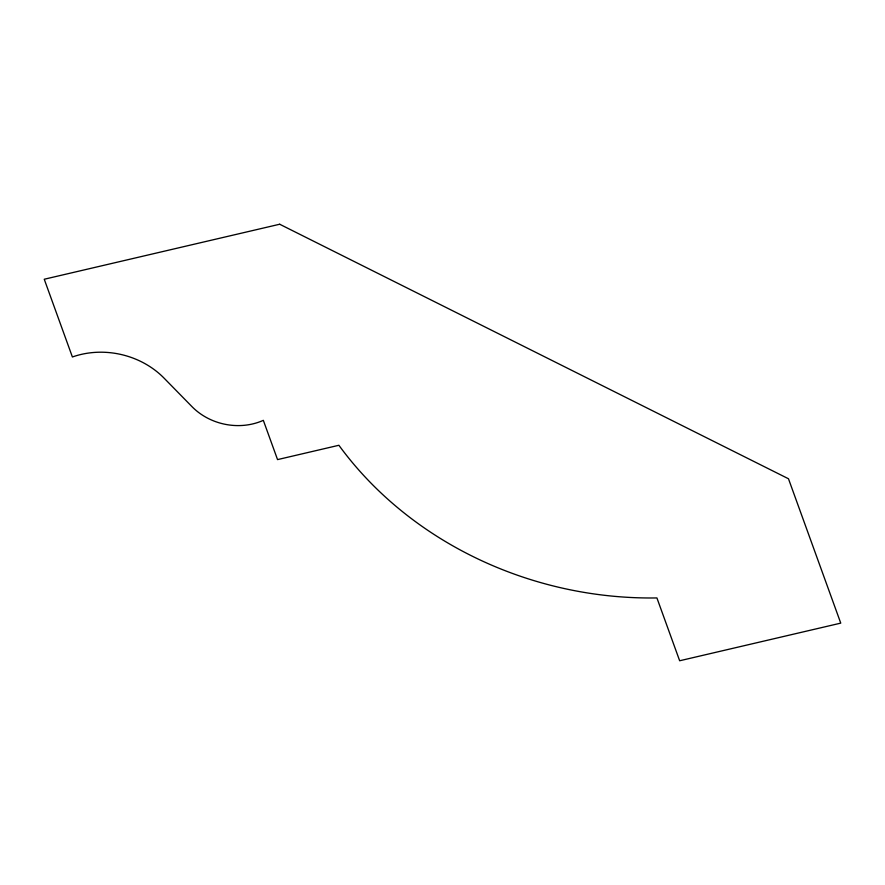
<?xml version="1.0" encoding="UTF-8"?>
<svg xmlns="http://www.w3.org/2000/svg" width="885" height="885" viewBox="0 0 885 885"><rect width="100%" height="100%" fill="white"/><g stroke="black" fill="none" stroke-linecap="round" stroke-linejoin="round"><path stroke-width="1.33" d="M279.693 224.237L44.25 279.24L72.393 356.976A79.65 69.251 12.4 0 1 164.134 378.205L191.968 406.624A58.1 50.511 12.4 0 0 263.332 420.342L277.547 459.603L338.889 445.277A352.02 306.077 12.4 0 0 656.913 597.939L679.658 660.763L840.75 623.128L788.48 478.763L279.693 224.237"/></g></svg>
